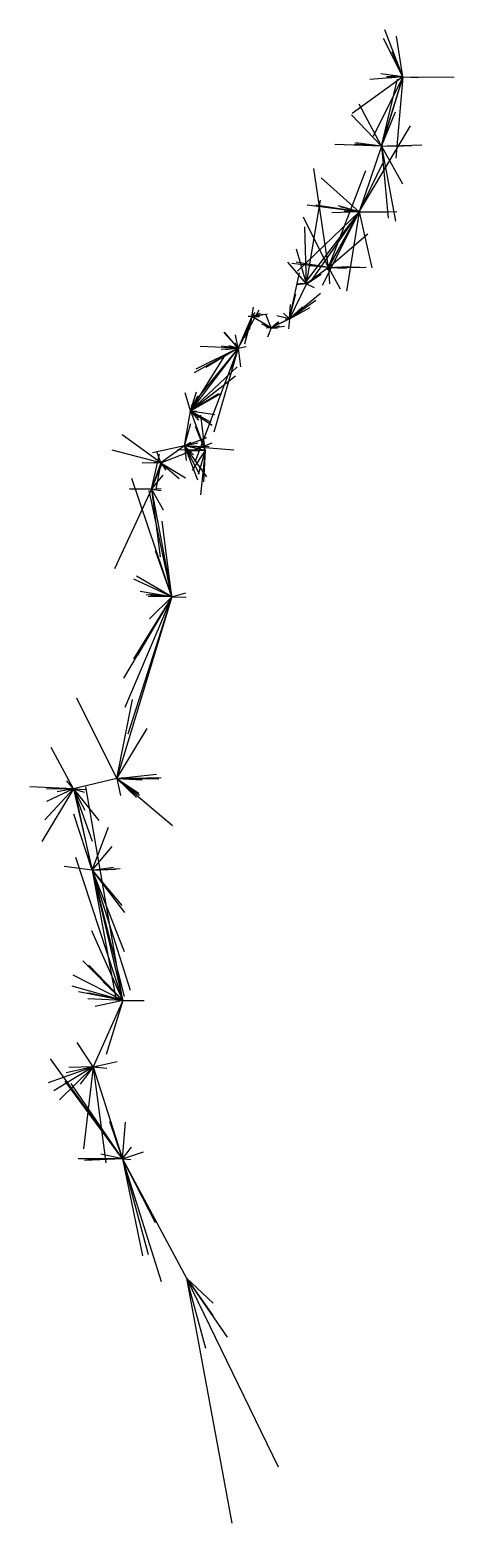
# Model space of a CAD drawing. Extents: x -76 to 10200, y -1107 to 10199.
# Drawn here: x -76 to 726, y -1107 to 1713 of the extents above; entities outside this region: 4.
import ezdxf

# ---------------------------------------------------------------- set-up
doc = ezdxf.new("R2010")
doc.units = 0
for name, color, linetype in [('LEG', 1, 'CONTINUOUS'), ('REF', 6, 'CONTINUOUS'), ('SPLAY', 2, 'CONTINUOUS')]:
    doc.layers.add(name, color=color, linetype=linetype)

msp = doc.modelspace()

# ---------------------------------------------------------------- linework, layer by layer
at = {"layer": 'LEG'}
for p, q in [((628.67, 1624.69), (588.26, 1493.96)), ((588.26, 1493.96), (546.03, 1369.82)), ((546.03, 1369.82), (488.11, 1264.39)), ((488.11, 1264.39), (446.53, 1233.87)), ((446.53, 1233.87), (414.6, 1167.5)), ((343.37, 1172.27), (317.84, 1112.23)), ((379.86, 1150.81), (343.37, 1172.27)), ((414.6, 1167.5), (379.86, 1150.81)), ((317.84, 1112.23), (227.79, 993.82)), ((227.79, 993.82), (255.43, 919.18)), ((216.16, 927.94), (171.86, 895.42)), ((255.43, 919.18), (216.16, 927.94)), ((171.86, 895.42), (154.25, 846.06)), ((154.25, 846.06), (192.58, 642.67)), ((192.58, 642.67), (88.84, 299.53)), ((88.84, 299.53), (6.42, 279.81)), ((6.42, 279.81), (42.06, 126.24)), ((42.06, 126.24), (100, -120)), ((100, -120), (43.86, -245.4)), ((43.86, -245.4), (98.99, -419.18)), ((98.99, -419.18), (219.96, -644.06)), ((219.96, -644.06), (305.8, -1106.9))]:
    msp.add_line(p, q, dxfattribs=at)
at = {"layer": 'REF'}
for q in [(9998, 10198), (10198, 9998)]:
    msp.add_line((9998, 9998), q, dxfattribs=at)
at = {"layer": 'SPLAY'}
for p, q in [((628.67, 1624.69), (592.21, 1697.02)), ((628.67, 1624.69), (594.94, 1713.35)), ((628.67, 1624.69), (616.52, 1701.68)), ((628.67, 1624.69), (608.43, 1671.57)), ((628.67, 1624.69), (532.99, 1555.38)), ((628.67, 1624.69), (566.19, 1619.69)), ((628.67, 1624.69), (572.44, 1512.24)), ((628.67, 1624.69), (587.27, 1630.03)), ((628.67, 1624.69), (588.02, 1493.5)), ((588.26, 1493.96), (618.93, 1619.96)), ((628.67, 1624.69), (590.74, 1502.88)), ((628.67, 1624.69), (597.71, 1624.4)), ((628.67, 1624.69), (600.82, 1621.97)), ((628.67, 1624.69), (606.63, 1625.99)), ((628.67, 1624.69), (615.28, 1470.73)), ((628.67, 1624.69), (616.12, 1584.9)), ((628.67, 1624.69), (725.59, 1623.98)), ((628.67, 1624.69), (657.39, 1623.59)), ((588.26, 1493.96), (531.54, 1552.65)), ((588.26, 1493.96), (546.21, 1573.08)), ((588.26, 1493.96), (614.87, 1558.64)), ((546.03, 1369.82), (643.34, 1532.34)), ((588.26, 1493.96), (500.05, 1496.88)), ((588.26, 1493.96), (537.35, 1497.55)), ((588.26, 1493.96), (539.54, 1500.23)), ((588.26, 1493.96), (570.26, 1494.77)), ((588.26, 1493.96), (664.8, 1495.91)), ((588.26, 1493.96), (644.83, 1495.19)), ((588.26, 1493.96), (608.85, 1495.01)), ((588.26, 1493.96), (628.48, 1494.58)), ((588.26, 1493.96), (627.76, 1422.86)), ((588.26, 1493.96), (614.62, 1352.07)), ((588.26, 1493.96), (600.79, 1357.48)), ((488.11, 1264.39), (460.63, 1451.55)), ((488.11, 1264.39), (558.7, 1447.86)), ((546.03, 1369.82), (590.74, 1461.86)), ((546.03, 1369.82), (474.54, 1434.04)), ((446.53, 1233.87), (473.08, 1391.49)), ((546.03, 1369.82), (448.2, 1382.29)), ((546.03, 1369.82), (464.58, 1382.18)), ((546.03, 1369.82), (429.96, 1257.88)), ((488.11, 1264.39), (441.1, 1359.75)), ((546.03, 1369.82), (447.8, 1241.02)), ((546.03, 1369.82), (454.32, 1237.91)), ((546.03, 1369.82), (476.06, 1230.82)), ((546.03, 1369.82), (485.5, 1259.5)), ((546.03, 1369.82), (487.3, 1263.43)), ((546.03, 1369.82), (494.64, 1367.7)), ((546.03, 1369.82), (507.21, 1380.86)), ((546.03, 1369.82), (511.02, 1379.4)), ((546.03, 1369.82), (518.05, 1370.85)), ((546.03, 1369.82), (522.29, 1219.59)), ((546.03, 1369.82), (617.17, 1370.15)), ((546.03, 1369.82), (580.2, 1368.9)), ((546.03, 1369.82), (599.69, 1369.69)), ((546.03, 1369.82), (570.03, 1263.97)), ((446.53, 1233.87), (443.66, 1341.17)), ((488.11, 1264.39), (562.44, 1327.86)), ((446.53, 1233.87), (428, 1299.4)), ((446.53, 1233.87), (411.47, 1274.82)), ((488.11, 1264.39), (418.79, 1272.38)), ((488.11, 1264.39), (427.47, 1274.48)), ((488.11, 1264.39), (434, 1273.4)), ((414.6, 1167.5), (433.73, 1254.5)), ((446.53, 1233.87), (425.25, 1258.28)), ((446.53, 1233.87), (474.17, 1251.97)), ((488.11, 1264.39), (453.75, 1267.73)), ((488.11, 1264.39), (530.19, 1266.68)), ((488.11, 1264.39), (525.13, 1266.59)), ((488.11, 1264.39), (546.55, 1265.87)), ((488.11, 1264.39), (559.29, 1265.23)), ((488.11, 1264.39), (522.13, 1263.11)), ((488.11, 1264.39), (490.2, 1233.46)), ((488.11, 1264.39), (510.04, 1224.52)), ((414.6, 1167.5), (473.41, 1215.89)), ((414.6, 1167.5), (426.58, 1214.37)), ((446.53, 1233.87), (427.73, 1231.76)), ((446.53, 1233.87), (428.15, 1233.38)), ((446.53, 1233.87), (434.99, 1234.02)), ((446.53, 1233.87), (461.46, 1226.72)), ((343.37, 1172.27), (346.93, 1189.69)), ((414.6, 1167.5), (464.33, 1203.03)), ((414.6, 1167.5), (416.68, 1194.92)), ((414.6, 1167.5), (439.24, 1190.4)), ((414.6, 1167.5), (453.66, 1188.98)), ((317.84, 1112.23), (357.52, 1184.5)), ((343.37, 1172.27), (329.91, 1119.71)), ((343.37, 1172.27), (329.93, 1131.79)), ((343.37, 1172.27), (330.65, 1142.04)), ((343.37, 1172.27), (336.47, 1172.24)), ((343.37, 1172.27), (338.43, 1147.05)), ((343.37, 1172.27), (350.06, 1179.68)), ((343.37, 1172.27), (360.2, 1178.07)), ((343.37, 1172.27), (373.04, 1176.73)), ((343.37, 1172.27), (364.52, 1176.46)), ((343.37, 1172.27), (358.18, 1171.82)), ((379.86, 1150.81), (362.23, 1157.5)), ((379.86, 1150.81), (370.44, 1174.49)), ((379.86, 1150.81), (393.8, 1162.66)), ((379.86, 1150.81), (394.6, 1161.32)), ((414.6, 1167.5), (380.68, 1150.99)), ((414.6, 1167.5), (390.51, 1173.24)), ((414.6, 1167.5), (403.5, 1178.23)), ((414.6, 1167.5), (406.18, 1166.06)), ((414.6, 1167.5), (412.73, 1148.85)), ((317.84, 1112.23), (290.84, 1141.66)), ((317.84, 1112.23), (291.82, 1142.35)), ((317.84, 1112.23), (312.43, 1137.52)), ((379.86, 1150.81), (369.01, 1153.44)), ((379.86, 1150.81), (370.64, 1150.13)), ((379.86, 1150.81), (371.8, 1155)), ((379.86, 1150.81), (372.83, 1133.24)), ((379.86, 1150.81), (395.51, 1154.14)), ((379.86, 1150.81), (405.14, 1153.43)), ((379.86, 1150.81), (393.9, 1152.31)), ((379.86, 1150.81), (391.96, 1151.85)), ((379.86, 1150.81), (387.87, 1151.44)), ((379.86, 1150.81), (391.73, 1149.92)), ((379.86, 1150.81), (389.22, 1150.8)), ((379.86, 1150.81), (392.14, 1150.76)), ((227.79, 993.82), (294.37, 1100.65)), ((317.84, 1112.23), (228.68, 1003.39)), ((317.84, 1112.23), (234.76, 1065.76)), ((317.84, 1112.23), (235.57, 896.68)), ((317.84, 1112.23), (238.04, 1072.66)), ((317.84, 1112.23), (246.07, 1115.34)), ((317.84, 1112.23), (256.36, 1075.57)), ((317.84, 1112.23), (272.04, 953.32)), ((317.84, 1112.23), (285.74, 1109.47)), ((317.84, 1112.23), (285.94, 1116.07)), ((317.84, 1112.23), (294.15, 1109.24)), ((317.84, 1112.23), (300.02, 1116.73)), ((317.84, 1112.23), (302.89, 1112.45)), ((317.84, 1112.23), (303.95, 1073.4)), ((317.84, 1112.23), (311.34, 1122.1)), ((317.84, 1112.23), (333.03, 1115.46)), ((317.84, 1112.23), (322.29, 1076.83)), ((227.79, 993.82), (316.11, 1077.09)), ((227.79, 993.82), (312.56, 1060.09)), ((227.79, 993.82), (217.76, 1027.73)), ((227.79, 993.82), (238.83, 1029.47)), ((227.79, 993.82), (286.27, 1027.09)), ((227.79, 993.82), (280.87, 1026.44)), ((227.79, 993.82), (241.31, 1021.98)), ((216.16, 927.94), (228.47, 997.01)), ((227.79, 993.82), (238.57, 1008.44)), ((227.79, 993.82), (239.5, 993.38)), ((227.79, 993.82), (273.82, 986.91)), ((227.79, 993.82), (268.38, 966.55)), ((227.79, 993.82), (265.96, 972.71)), ((227.79, 993.82), (243.92, 981.07)), ((227.79, 993.82), (242.51, 976.12)), ((216.16, 927.94), (228.12, 970.05)), ((255.43, 919.18), (237.37, 964.17)), ((255.43, 919.18), (247.29, 985.5)), ((171.86, 895.42), (98.53, 948.43)), ((171.86, 895.42), (268.87, 933.28)), ((216.16, 927.94), (258.24, 943.7)), ((216.16, 927.94), (228.5, 934.79)), ((216.16, 927.94), (241.25, 933.66)), ((171.86, 895.42), (79.94, 919.51)), ((154.25, 846.06), (169.32, 912.17)), ((216.16, 927.94), (156.03, 914.66)), ((171.86, 895.42), (164.18, 917.14)), ((255.43, 919.18), (203.09, 919.88)), ((216.16, 927.94), (223.63, 928.32)), ((216.16, 927.94), (309.73, 919.89)), ((216.16, 927.94), (263.07, 926.45)), ((216.16, 927.94), (233.14, 910.51)), ((216.16, 927.94), (241.16, 863.46)), ((216.16, 927.94), (257.82, 869.22)), ((216.16, 927.94), (244.37, 874.7)), ((216.16, 927.94), (219.65, 900.32)), ((255.43, 919.18), (218.77, 919.12)), ((255.43, 919.18), (226.78, 917.78)), ((255.43, 919.18), (226.89, 920.38)), ((255.43, 919.18), (230.66, 881.68)), ((255.43, 919.18), (235.89, 917.58)), ((255.43, 919.18), (242.22, 873.43)), ((255.43, 919.18), (246.86, 834.95)), ((255.43, 919.18), (252.41, 859.43)), ((171.86, 895.42), (136.5, 894.71)), ((154.25, 846.06), (173.82, 893.31)), ((171.86, 895.42), (158.67, 895.98)), ((171.86, 895.42), (159.14, 895.27)), ((171.86, 895.42), (162, 845.32)), ((171.86, 895.42), (181.24, 881.95)), ((171.86, 895.42), (218.33, 867.02)), ((171.86, 895.42), (206.42, 865.92)), ((154.25, 846.06), (112.73, 846.7)), ((192.58, 642.67), (116.86, 865.75)), ((154.25, 846.06), (176.15, 872.36)), ((154.25, 846.06), (162.78, 856.08)), ((154.25, 846.06), (172.59, 847.19)), ((154.25, 846.06), (84.16, 695.32)), ((154.25, 846.06), (113.15, 845.89)), ((192.58, 642.67), (149.33, 843.55)), ((154.25, 846.06), (172.25, 843.15)), ((154.25, 846.06), (176.11, 806.64)), ((154.25, 846.06), (170.24, 718.14)), ((192.58, 642.67), (174.32, 785.65)), ((192.58, 642.67), (161.76, 729.36)), ((192.58, 642.67), (125.72, 681.55)), ((192.58, 642.67), (120.84, 676.12)), ((192.58, 642.67), (132.4, 652.6)), ((192.58, 642.67), (218.61, 650.22)), ((192.58, 642.67), (101.35, 488.79)), ((192.58, 642.67), (103.57, 433.37)), ((192.58, 642.67), (109.62, 383.05)), ((192.58, 642.67), (119.81, 525.16)), ((192.58, 642.67), (127.77, 532.57)), ((192.58, 642.67), (143.78, 646.07)), ((192.58, 642.67), (147.95, 643.46)), ((192.58, 642.67), (150.22, 600.69)), ((192.58, 642.67), (150.49, 647.27)), ((192.58, 642.67), (152.67, 644.72)), ((192.58, 642.67), (154, 644.79)), ((192.58, 642.67), (155.74, 644.81)), ((192.58, 642.67), (190.78, 639.06)), ((192.58, 642.67), (219.65, 641.87)), ((88.84, 299.53), (13.21, 451.2)), ((88.84, 299.53), (117.89, 448.55)), ((88.84, 299.53), (145.75, 393.83)), ((6.42, 279.81), (-35.27, 358.29)), ((6.42, 279.81), (-75.68, 283.96)), ((6.42, 279.81), (-5.75, 294.98)), ((100, -120), (29.72, 283.42)), ((88.84, 299.53), (163.4, 307.6)), ((88.84, 299.53), (172.26, 301.45)), ((88.84, 299.53), (100.67, 301.27)), ((88.84, 299.53), (133.04, 300.68)), ((88.84, 299.53), (135.58, 299.71)), ((88.84, 299.53), (136.38, 297.12)), ((88.84, 299.53), (168, 298.7)), ((88.84, 299.53), (95.21, 267.19)), ((88.84, 299.53), (125.86, 263.47)), ((88.84, 299.53), (193.51, 210.52)), ((88.84, 299.53), (129.95, 271.92)), ((88.84, 299.53), (131.54, 267.79)), ((6.42, 279.81), (-53.31, 180.47)), ((6.42, 279.81), (-47.55, 221.36)), ((6.42, 279.81), (-44.3, 279.01)), ((6.42, 279.81), (-44.03, 256.1)), ((6.42, 279.81), (-24.3, 274.34)), ((6.42, 279.81), (-6.62, 279.04)), ((6.42, 279.81), (30.62, 278.84)), ((6.42, 279.81), (26.88, 273.49)), ((6.42, 279.81), (27.97, 239.81)), ((6.42, 279.81), (54.6, 219.93)), ((6.42, 279.81), (41.74, 181.04)), ((42.06, 126.24), (9.66, 274.38)), ((42.06, 126.24), (7.63, 231.89)), ((42.06, 126.24), (73.02, 207.76)), ((42.06, 126.24), (79.53, 170.8)), ((100, -120), (11.08, 150.04)), ((42.06, 126.24), (-10.62, 133.15)), ((42.06, 126.24), (82.3, 131.84)), ((42.06, 126.24), (94.98, 129.49)), ((42.06, 126.24), (85.61, 128.71)), ((42.06, 126.24), (86.53, 128.52)), ((42.06, 126.24), (102.13, -27.59)), ((42.06, 126.24), (97.83, 59.8)), ((42.06, 126.24), (103.34, 46.55)), ((42.06, 126.24), (113.72, -100.57)), ((42.06, 126.24), (86.91, -116.07)), ((42.06, 126.24), (102.12, -112.28)), ((100, -120), (41.64, 11.8)), ((100, -120), (24.38, -44.93)), ((100, -120), (35.82, -53.11)), ((100, -120), (6.03, -72.26)), ((100, -120), (61.94, -84.25)), ((100, -120), (3.95, -92.53)), ((100, -120), (16.06, -103.43)), ((100, -120), (32.77, -105.87)), ((100, -120), (36.21, -105.87)), ((100, -120), (33.53, -116.63)), ((100, -120), (47.87, -131.08)), ((100, -120), (68.25, -221.72)), ((100, -120), (139.94, -120)), ((43.86, -245.4), (13.63, -199.17)), ((43.86, -245.4), (-40.9, -275.33)), ((98.99, -419.18), (-36.6, -229.99)), ((43.86, -245.4), (-30.39, -290.33)), ((43.86, -245.4), (-19.41, -307.17)), ((43.86, -245.4), (-7.05, -256.67)), ((43.86, -245.4), (-2.34, -246.13)), ((43.86, -245.4), (19.46, -277.78)), ((43.86, -245.4), (25.6, -400.29)), ((43.86, -245.4), (29.17, -264.64)), ((43.86, -245.4), (89.14, -235)), ((43.86, -245.4), (52.97, -244.33)), ((43.86, -245.4), (69.46, -247.88)), ((43.86, -245.4), (67.96, -426.67)), ((98.99, -419.18), (-8.92, -272.22)), ((98.99, -419.18), (2.35, -276.48)), ((98.99, -419.18), (75.44, -348.61)), ((98.99, -419.18), (104.67, -349.63)), ((98.99, -419.18), (15.23, -419.11)), ((98.99, -419.18), (27.55, -422.28)), ((98.99, -419.18), (33.11, -419.86)), ((98.99, -419.18), (58.62, -409.92)), ((98.99, -419.18), (116.06, -396.86)), ((98.99, -419.18), (138.97, -405.36)), ((98.99, -419.18), (160.75, -539.34)), ((98.99, -419.18), (147.93, -599.54)), ((98.99, -419.18), (137.06, -601.98)), ((98.99, -419.18), (115.31, -419.88)), ((98.99, -419.18), (172.09, -650.32)), ((219.96, -644.06), (270.78, -691.53)), ((219.96, -644.06), (269.95, -714.85)), ((219.96, -644.06), (297.09, -755.61)), ((219.96, -644.06), (392.95, -1000.39)), ((219.96, -644.06), (255.93, -776.73))]:
    msp.add_line(p, q, dxfattribs=at)

# ---------------------------------------------------------------- texts
at = {"layer": 'REF'}
for p in [(9998, 10199), (10199, 9998)]:
    msp.add_text('"10"', height=0.3, dxfattribs=at).set_placement(p)

doc.saveas('drawing.dxf')
